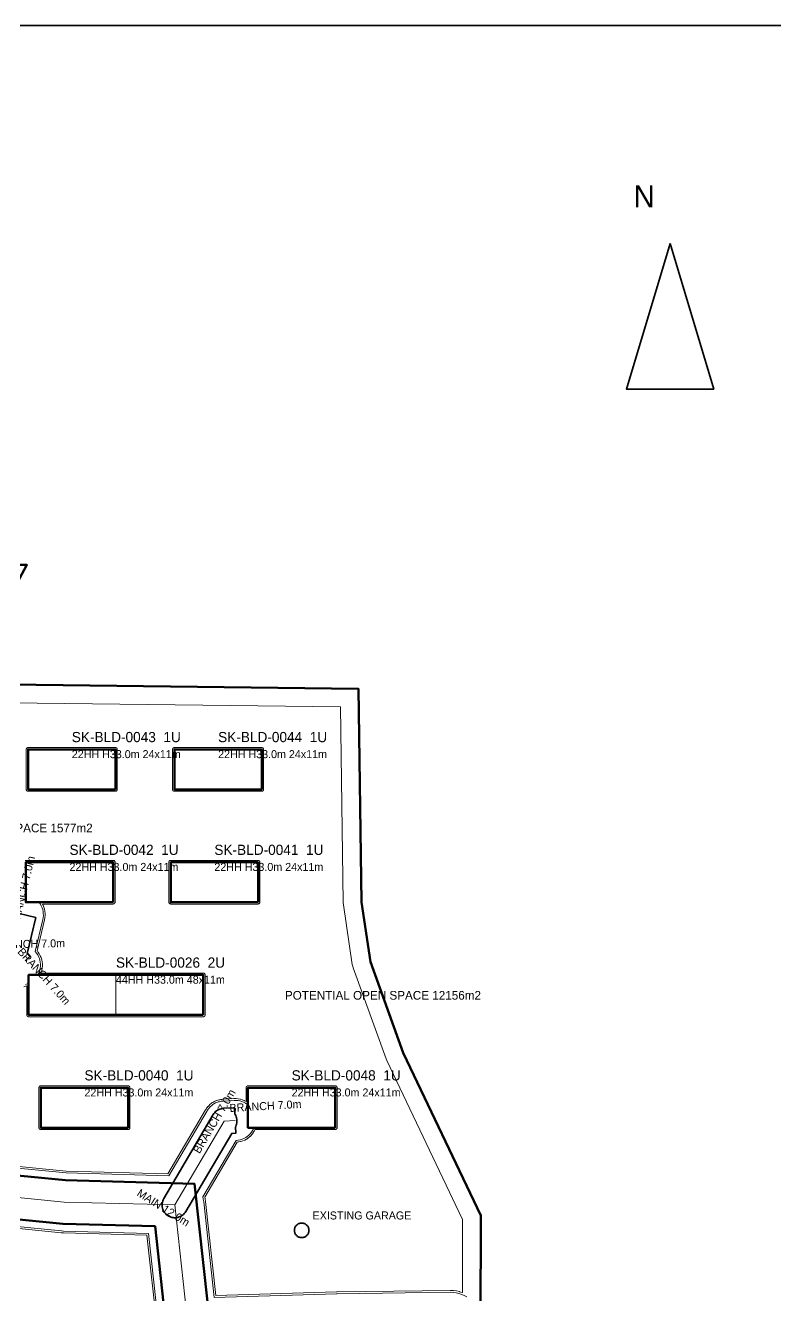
# Model space of a CAD drawing. Header units: metres. Extents: x 10 to 560, y 290 to 670.
# Drawn here: x 161.5 to 264.5, y 495.4 to 670 of the extents above; entities that cross this region are included whole.
import ezdxf

# ---------------------------------------------------------------- set-up
doc = ezdxf.new("R2010")
doc.units = ezdxf.units.M
for name, color, linetype, lineweight in [('A-ANNO-TEXT', 7, 'CONTINUOUS', 18), ('A-BUILDING-LABEL', 7, 'CONTINUOUS', 18), ('A-BUILDING-OUTLINE', 7, 'CONTINUOUS', 50), ('A-ENTRANCE', 6, 'CONTINUOUS', 35), ('A-FRAME', 7, 'CONTINUOUS', 35), ('A-NORTH', 7, 'CONTINUOUS', 35), ('A-SITE-BOUNDARY', 1, 'CONTINUOUS', 50), ('A-UNIT-LINE', 4, 'CONTINUOUS', 18), ('C-ROAD-BRANCH', 2, 'CONTINUOUS', 35), ('C-ROAD-CENTER', 8, 'CONTINUOUS', 18), ('C-ROAD-LABEL', 2, 'CONTINUOUS', 18), ('C-ROAD-MAIN', 30, 'CONTINUOUS', 50), ('C-SIDEWALK', 8, 'CONTINUOUS', 18), ('L-OPEN-SPACE', 8, 'CONTINUOUS', 13)]:
    doc.layers.add(name, color=color, linetype=linetype, lineweight=lineweight)

msp = doc.modelspace()

# ---------------------------------------------------------------- linework, layer by layer
at = {"layer": 'A-BUILDING-OUTLINE'}
for points in [[(173.82, 564.98), (173.82, 570.48), (161.82, 570.48), (161.82, 564.98)], [(193.92, 564.98), (193.92, 570.48), (181.92, 570.48), (181.92, 564.98)], [(173.51, 549.48), (173.51, 554.98), (161.51, 554.98), (161.51, 549.48)], [(193.41, 549.48), (193.41, 554.98), (181.41, 554.98), (181.41, 549.48)], [(185.89, 533.98), (185.89, 539.48), (161.89, 539.48), (161.89, 533.98)], [(175.56, 518.48), (175.56, 523.98), (163.56, 523.98), (163.56, 518.48)], [(204.02, 518.48), (204.02, 523.98), (192.02, 523.98), (192.02, 518.48)]]:
    msp.add_lwpolyline(points, close=True, dxfattribs=at)
at = {"layer": 'A-ENTRANCE'}
msp.add_lwpolyline([(200.4, 504.37), (200.4, 504.27), (200.38, 504.18), (200.36, 504.08), (200.33, 503.99), (200.28, 503.9), (200.23, 503.82), (200.17, 503.74), (200.11, 503.67), (200.04, 503.6), (199.96, 503.54), (199.87, 503.49), (199.78, 503.45), (199.69, 503.42), (199.6, 503.39), (199.5, 503.38), (199.4, 503.37), (199.3, 503.38), (199.21, 503.39), (199.11, 503.42), (199.02, 503.45), (198.93, 503.49), (198.85, 503.54), (198.77, 503.6), (198.69, 503.67), (198.63, 503.74), (198.57, 503.82), (198.52, 503.9), (198.48, 503.99), (198.44, 504.08), (198.42, 504.18), (198.41, 504.27), (198.4, 504.37), (198.41, 504.47), (198.42, 504.57), (198.44, 504.66), (198.48, 504.76), (198.52, 504.84), (198.57, 504.93), (198.63, 505.01), (198.69, 505.08), (198.77, 505.15), (198.85, 505.2), (198.93, 505.25), (199.02, 505.3), (199.11, 505.33), (199.21, 505.35), (199.3, 505.37), (199.4, 505.37), (199.5, 505.37), (199.6, 505.35), (199.69, 505.33), (199.78, 505.3), (199.87, 505.25), (199.96, 505.2), (200.04, 505.15), (200.11, 505.08), (200.17, 505.01), (200.23, 504.93), (200.28, 504.84), (200.33, 504.76), (200.36, 504.66), (200.38, 504.57), (200.4, 504.47)], close=True, dxfattribs=at)
at = {"layer": 'A-FRAME'}
msp.add_lwpolyline([(560, 290), (560, 670), (10, 670), (10, 290), (560, 290)], dxfattribs=at)
at = {"layer": 'A-NORTH'}
msp.add_lwpolyline([(250, 640), (244, 620), (256, 620), (250, 640)], dxfattribs=at)
at = {"layer": 'A-SITE-BOUNDARY'}
msp.add_lwpolyline([(223.6, 373.73), (224.01, 506.42), (213.35, 528.78), (208.84, 541.29), (207.6, 549.49), (207.19, 578.82), (155.51, 579.43), (152.64, 583.13), (151, 588.25), (151.21, 590.71), (153.05, 592.97), (155.31, 593.58), (159.2, 591.33), (161.67, 595.84), (156.54, 595.84), (154.9, 594), (152.64, 593.38), (148.95, 595.43), (136.23, 635.01), (86.81, 635.01)], dxfattribs=at)
at = {"layer": 'A-UNIT-LINE'}
msp.add_lwpolyline([(173.89, 533.98), (173.89, 539.48)], dxfattribs=at)
at = {"layer": 'C-ROAD-BRANCH'}
msp.add_lwpolyline([(159.47, 548.18), (162.87, 547.36), (161.69, 542.45), (162.08, 542.01), (161.44, 541.43)], dxfattribs=at)
msp.add_lwpolyline([(188, 520.98), (188.16, 521.04), (188.33, 521.09), (188.49, 521.13), (188.67, 521.15), (188.67, 521.15), (190.17, 521.23), (190.22, 520.36), (190.26, 520.31), (190.34, 520.16), (190.41, 520), (190.46, 519.84), (190.49, 519.67), (190.51, 519.5), (190.51, 519.33), (190.5, 519.16), (190.47, 518.99), (190.42, 518.82), (190.35, 518.66), (190.32, 518.61), (190.37, 517.74), (189.8, 517.71), (183.48, 506.97), (183.38, 506.83), (183.27, 506.69), (183.15, 506.57), (183.02, 506.46), (182.88, 506.36), (182.73, 506.28), (182.57, 506.22), (182.41, 506.16), (182.24, 506.13), (182.07, 506.11), (181.9, 506.11), (181.73, 506.13), (181.56, 506.16), (181.39, 506.21), (181.23, 506.27), (181.08, 506.35), (180.94, 506.45), (180.8, 506.55), (180.68, 506.67), (180.57, 506.81), (180.47, 506.95), (180.39, 507.1), (180.33, 507.26), (180.27, 507.42), (180.24, 507.59), (180.22, 507.76), (180.22, 507.93), (180.24, 508.1), (180.27, 508.27), (180.32, 508.44), (180.38, 508.59), (180.46, 508.75), (187.26, 520.29), (187.35, 520.43), (187.46, 520.57), (187.58, 520.69), (187.71, 520.8), (187.85, 520.89)], close=True, dxfattribs=at)
at = {"layer": 'C-ROAD-CENTER'}
for points in [[(181.97, 507.86), (188.77, 519.4)], [(188.77, 519.4), (190.27, 519.49)], [(154.49, 509.5), (166.79, 508.27), (181.97, 507.86), (183.81, 491.04)]]:
    msp.add_lwpolyline(points, dxfattribs=at)
at = {"layer": 'C-ROAD-MAIN'}
for points in [[(157.49, 512.21), (166.98, 511.27), (184.67, 510.79), (186.49, 494.12)], [(180.8, 490.99), (179.27, 504.93), (166.6, 505.27), (154.99, 506.43), (150.98, 504.63), (122.99, 505.67), (114.18, 504.85), (102.2, 505.22), (84.68, 504.38), (84.68, 409.24)]]:
    msp.add_lwpolyline(points, dxfattribs=at)
at = {"layer": 'C-SIDEWALK'}
for points in [[(161.28, 550.52), (161.51, 550.5), (161.51, 549.48), (163.31, 549.48), (163.36, 549.43), (163.51, 549.2), (163.64, 548.97), (163.75, 548.72), (163.83, 548.46), (163.89, 548.2), (163.91, 547.93), (163.92, 547.66), (163.89, 547.39), (163.84, 547.12), (162.78, 542.72), (162.82, 542.68), (162.99, 542.48), (163.14, 542.25), (163.27, 542.01), (163.37, 541.76), (163.45, 541.51), (163.5, 541.24), (163.53, 540.97), (163.53, 540.7), (163.5, 540.43), (163.45, 540.17), (163.37, 539.91), (163.27, 539.66), (163.17, 539.48), (161.89, 539.48), (161.89, 538.32), (161.71, 538.25), (161.45, 538.17)], [(161.44, 541.43), (162.08, 542.01), (161.69, 542.45), (162.87, 547.36), (159.47, 548.18)], [(158.49, 513.12), (167.05, 512.26), (181.15, 511.88), (186.4, 520.8), (186.47, 520.91), (186.54, 521.02), (186.54, 521.02), (186.54, 521.02), (186.63, 521.13), (186.71, 521.23), (186.71, 521.23), (186.71, 521.23), (186.81, 521.33), (186.9, 521.42), (186.9, 521.42), (186.9, 521.42), (187.01, 521.51), (187.11, 521.6), (187.11, 521.6), (187.11, 521.6), (187.22, 521.67), (187.33, 521.75), (187.33, 521.75), (187.33, 521.75), (187.45, 521.81), (187.57, 521.88), (187.57, 521.88), (187.57, 521.88), (187.69, 521.93), (187.82, 521.98), (187.82, 521.98), (187.82, 521.98), (187.95, 522.02), (188.08, 522.06), (188.08, 522.06), (188.08, 522.06), (188.21, 522.09), (188.34, 522.12), (188.34, 522.12), (188.34, 522.12), (188.47, 522.13), (188.61, 522.15), (190.12, 522.23), (190.39, 522.23), (190.66, 522.21), (190.92, 522.16), (191.18, 522.08), (191.43, 521.98), (191.67, 521.86), (191.89, 521.71), (192.02, 521.6), (192.02, 518.48), (192.83, 518.48), (192.77, 518.33), (192.64, 518.09), (192.5, 517.87), (192.33, 517.66), (192.14, 517.46), (191.93, 517.29), (191.71, 517.14), (191.47, 517.01), (191.22, 516.9), (190.96, 516.82), (190.7, 516.77), (190.43, 516.74), (190.39, 516.74), (185.81, 508.96), (185.89, 508.67), (185.94, 508.3), (187.39, 495.15), (204.2, 495.66), (204.27, 495.66), (219.86, 495.86), (220.25, 495.85), (220.63, 495.8), (221.01, 495.71), (221.38, 495.58), (221.73, 495.42), (222.07, 495.23)], [(186.49, 494.12), (184.83, 509.27), (189.8, 517.71), (190.37, 517.74), (190.32, 518.61), (190.35, 518.66), (190.42, 518.82), (190.47, 518.99), (190.5, 519.16), (190.51, 519.33), (190.51, 519.5), (190.49, 519.67), (190.46, 519.84), (190.41, 520), (190.34, 520.16), (190.26, 520.31), (190.22, 520.36), (190.17, 521.23), (188.67, 521.15), (188.67, 521.15), (188.49, 521.13), (188.33, 521.09), (188.16, 521.04), (188, 520.98), (187.85, 520.89), (187.71, 520.8), (187.58, 520.69), (187.46, 520.57), (187.35, 520.43), (187.26, 520.29), (181.71, 510.87), (166.98, 511.27), (157.49, 512.21)], [(84.68, 441.58), (84.68, 504.38), (102.2, 505.22), (114.18, 504.85), (122.99, 505.67), (150.98, 504.63), (154.99, 506.43), (166.6, 505.27), (179.27, 504.93), (180.8, 490.99)], [(179.8, 490.97), (178.37, 503.95), (166.68, 504.27), (166.39, 504.29), (155.15, 505.41), (152.03, 504.01), (151.68, 503.87), (151.33, 503.77), (150.97, 503.7), (150.6, 503.66), (150.24, 503.66), (123.02, 504.67), (114.46, 503.88), (113.96, 503.86), (102.21, 504.22), (85.68, 503.43), (85.68, 441.74)]]:
    msp.add_lwpolyline(points, dxfattribs=at)
at = {"layer": 'L-OPEN-SPACE'}
for points in [[(155.48, 576.93), (204.73, 576.35), (205.1, 549.46), (205.13, 549.12), (206.36, 540.92), (206.41, 540.68), (206.48, 540.44), (211, 527.93), (211.09, 527.7), (221.51, 505.86), (221.48, 495.81), (221.46, 495.82), (221.09, 495.94), (221.07, 495.95), (220.69, 496.04), (220.66, 496.04), (220.28, 496.1), (220.25, 496.1), (219.87, 496.11), (219.85, 496.11), (204.27, 495.91), (204.27, 495.91), (204.2, 495.91), (204.2, 495.91), (187.61, 495.41), (186.19, 508.32), (186.19, 508.33), (186.13, 508.71), (186.13, 508.74), (186.08, 508.93), (190.54, 516.5), (190.73, 516.52), (190.75, 516.52), (191.01, 516.58), (191.04, 516.59), (191.3, 516.67), (191.32, 516.67), (191.57, 516.78), (191.59, 516.79), (191.83, 516.92), (191.85, 516.93), (192.07, 517.08), (192.09, 517.1), (192.3, 517.27), (192.32, 517.29), (192.5, 517.48), (192.52, 517.5), (192.69, 517.71), (192.7, 517.73), (192.85, 517.95), (192.87, 517.98), (192.99, 518.21), (193, 518.23), (204.02, 518.23), (204.05, 518.24), (204.07, 518.24), (204.1, 518.25), (204.12, 518.25), (204.14, 518.26), (204.16, 518.28), (204.18, 518.29), (204.2, 518.31), (204.22, 518.33), (204.23, 518.35), (204.24, 518.37), (204.25, 518.39), (204.26, 518.41), (204.27, 518.44), (204.27, 518.46), (204.27, 518.48), (204.27, 523.98), (204.27, 524.01), (204.27, 524.03), (204.26, 524.06), (204.25, 524.08), (204.24, 524.1), (204.23, 524.12), (204.22, 524.14), (204.2, 524.16), (204.18, 524.18), (204.16, 524.19), (204.14, 524.2), (204.12, 524.22), (204.1, 524.22), (204.07, 524.23), (204.05, 524.23), (204.02, 524.23), (192.02, 524.23), (192, 524.23), (191.97, 524.23), (191.95, 524.22), (191.93, 524.22), (191.91, 524.2), (191.88, 524.19), (191.87, 524.18), (191.85, 524.16), (191.83, 524.14), (191.82, 524.12), (191.8, 524.1), (191.79, 524.08), (191.78, 524.06), (191.78, 524.03), (191.77, 524.01), (191.77, 523.98), (191.77, 522.08), (191.55, 522.2), (191.52, 522.21), (191.27, 522.32), (191.25, 522.32), (190.99, 522.4), (190.97, 522.41), (190.7, 522.46), (190.68, 522.46), (190.41, 522.48), (190.38, 522.48), (190.11, 522.48), (190.1, 522.48), (188.59, 522.4), (188.58, 522.39), (188.45, 522.38), (188.31, 522.37), (188.3, 522.36), (188.3, 522.36), (188.29, 522.36), (188.16, 522.33), (188.03, 522.31), (188.01, 522.3), (188.01, 522.3), (188, 522.3), (187.87, 522.26), (187.74, 522.22), (187.73, 522.22), (187.73, 522.22), (187.72, 522.21), (187.6, 522.16), (187.47, 522.11), (187.46, 522.1), (187.46, 522.1), (187.45, 522.1), (187.33, 522.03), (187.21, 521.97), (187.2, 521.96), (187.2, 521.96), (187.19, 521.95), (187.08, 521.88), (186.97, 521.8), (186.96, 521.8), (186.96, 521.8), (186.95, 521.79), (186.85, 521.7), (186.74, 521.62), (186.73, 521.61), (186.73, 521.61), (186.72, 521.6), (186.63, 521.5), (186.54, 521.41), (186.53, 521.4), (186.53, 521.4), (186.52, 521.39), (186.43, 521.28), (186.35, 521.18), (186.34, 521.17), (186.34, 521.17), (186.33, 521.16), (186.26, 521.05), (186.19, 520.93), (186.18, 520.92), (181.01, 512.14), (167.06, 512.51), (158.74, 513.35)], [(161.23, 537.87), (161.5, 537.92), (161.52, 537.93), (161.64, 537.97), (161.64, 533.98), (161.64, 533.96), (161.65, 533.94), (161.65, 533.91), (161.66, 533.89), (161.67, 533.87), (161.68, 533.85), (161.7, 533.83), (161.72, 533.81), (161.73, 533.79), (161.75, 533.78), (161.77, 533.76), (161.8, 533.75), (161.82, 533.75), (161.84, 533.74), (161.87, 533.74), (161.89, 533.73), (185.89, 533.73), (185.92, 533.74), (185.94, 533.74), (185.96, 533.75), (185.99, 533.75), (186.01, 533.76), (186.03, 533.78), (186.05, 533.79), (186.07, 533.81), (186.09, 533.83), (186.1, 533.85), (186.11, 533.87), (186.12, 533.89), (186.13, 533.91), (186.14, 533.94), (186.14, 533.96), (186.14, 533.98), (186.14, 539.48), (186.14, 539.51), (186.14, 539.53), (186.13, 539.56), (186.12, 539.58), (186.11, 539.6), (186.1, 539.62), (186.09, 539.64), (186.07, 539.66), (186.05, 539.68), (186.03, 539.69), (186.01, 539.7), (185.99, 539.72), (185.96, 539.72), (185.94, 539.73), (185.92, 539.73), (185.89, 539.73), (163.57, 539.73), (163.6, 539.82), (163.61, 539.84), (163.69, 540.1), (163.69, 540.12), (163.75, 540.38), (163.75, 540.41), (163.78, 540.68), (163.78, 540.7), (163.78, 540.97), (163.78, 541), (163.75, 541.27), (163.75, 541.29), (163.69, 541.55), (163.69, 541.58), (163.61, 541.84), (163.6, 541.86), (163.5, 542.11), (163.49, 542.13), (163.36, 542.37), (163.35, 542.39), (163.2, 542.61), (163.18, 542.63), (163.06, 542.79), (164.09, 547.07), (164.09, 547.08), (164.14, 547.34), (164.14, 547.37), (164.17, 547.64), (164.17, 547.66), (164.16, 547.93), (164.16, 547.95), (164.13, 548.22), (164.13, 548.25), (164.08, 548.51), (164.07, 548.54), (163.99, 548.79), (163.98, 548.82), (163.87, 549.06), (163.86, 549.09), (163.78, 549.23), (173.51, 549.23), (173.53, 549.24), (173.56, 549.24), (173.58, 549.25), (173.61, 549.25), (173.63, 549.26), (173.65, 549.28), (173.67, 549.29), (173.69, 549.31), (173.7, 549.33), (173.72, 549.35), (173.73, 549.37), (173.74, 549.39), (173.75, 549.41), (173.76, 549.44), (173.76, 549.46), (173.76, 549.48), (173.76, 554.98), (173.76, 555.01), (173.76, 555.03), (173.75, 555.06), (173.74, 555.08), (173.73, 555.1), (173.72, 555.12), (173.7, 555.14), (173.69, 555.16), (173.67, 555.18), (173.65, 555.19), (173.63, 555.2), (173.61, 555.22), (173.58, 555.22), (173.56, 555.23), (173.53, 555.23), (173.51, 555.23), (161.51, 555.23), (161.49, 555.23), (161.46, 555.23), (161.44, 555.22)], [(155.2, 505.16), (166.37, 504.04), (166.38, 504.04), (166.67, 504.02), (166.68, 504.02), (178.15, 503.71), (179.55, 490.97)]]:
    msp.add_lwpolyline(points, dxfattribs=at)
for points in [[(161.79, 570.73), (161.77, 570.73), (161.75, 570.72), (161.72, 570.72), (161.7, 570.7), (161.68, 570.69), (161.66, 570.68), (161.64, 570.66), (161.62, 570.64), (161.61, 570.62), (161.6, 570.6), (161.59, 570.58), (161.58, 570.56), (161.57, 570.53), (161.57, 570.51), (161.57, 570.48), (161.57, 564.98), (161.57, 564.96), (161.57, 564.94), (161.58, 564.91), (161.59, 564.89), (161.6, 564.87), (161.61, 564.85), (161.62, 564.83), (161.64, 564.81), (161.66, 564.79), (161.68, 564.78), (161.7, 564.76), (161.72, 564.75), (161.75, 564.75), (161.77, 564.74), (161.79, 564.74), (161.82, 564.73), (173.82, 564.73), (173.84, 564.74), (173.87, 564.74), (173.89, 564.75), (173.91, 564.75), (173.94, 564.76), (173.96, 564.78), (173.98, 564.79), (173.99, 564.81), (174.01, 564.83), (174.03, 564.85), (174.04, 564.87), (174.05, 564.89), (174.06, 564.91), (174.06, 564.94), (174.07, 564.96), (174.07, 564.98), (174.07, 570.48), (174.07, 570.51), (174.06, 570.53), (174.06, 570.56), (174.05, 570.58), (174.04, 570.6), (174.03, 570.62), (174.01, 570.64), (173.99, 570.66), (173.98, 570.68), (173.96, 570.69), (173.94, 570.7), (173.91, 570.72), (173.89, 570.72), (173.87, 570.73), (173.84, 570.73), (173.82, 570.73), (161.82, 570.73)], [(181.89, 570.73), (181.87, 570.73), (181.84, 570.72), (181.82, 570.72), (181.8, 570.7), (181.78, 570.69), (181.76, 570.68), (181.74, 570.66), (181.72, 570.64), (181.71, 570.62), (181.7, 570.6), (181.69, 570.58), (181.68, 570.56), (181.67, 570.53), (181.67, 570.51), (181.67, 570.48), (181.67, 564.98), (181.67, 564.96), (181.67, 564.94), (181.68, 564.91), (181.69, 564.89), (181.7, 564.87), (181.71, 564.85), (181.72, 564.83), (181.74, 564.81), (181.76, 564.79), (181.78, 564.78), (181.8, 564.76), (181.82, 564.75), (181.84, 564.75), (181.87, 564.74), (181.89, 564.74), (181.92, 564.73), (193.92, 564.73), (193.94, 564.74), (193.97, 564.74), (193.99, 564.75), (194.01, 564.75), (194.03, 564.76), (194.06, 564.78), (194.07, 564.79), (194.09, 564.81), (194.11, 564.83), (194.12, 564.85), (194.14, 564.87), (194.15, 564.89), (194.16, 564.91), (194.16, 564.94), (194.17, 564.96), (194.17, 564.98), (194.17, 570.48), (194.17, 570.51), (194.16, 570.53), (194.16, 570.56), (194.15, 570.58), (194.14, 570.6), (194.12, 570.62), (194.11, 570.64), (194.09, 570.66), (194.07, 570.68), (194.06, 570.69), (194.03, 570.7), (194.01, 570.72), (193.99, 570.72), (193.97, 570.73), (193.94, 570.73), (193.92, 570.73), (181.92, 570.73)], [(181.16, 549.46), (181.16, 549.44), (181.17, 549.41), (181.18, 549.39), (181.19, 549.37), (181.2, 549.35), (181.22, 549.33), (181.23, 549.31), (181.25, 549.29), (181.27, 549.28), (181.29, 549.26), (181.31, 549.25), (181.34, 549.25), (181.36, 549.24), (181.38, 549.24), (181.41, 549.23), (193.41, 549.23), (193.43, 549.24), (193.46, 549.24), (193.48, 549.25), (193.5, 549.25), (193.53, 549.26), (193.55, 549.28), (193.57, 549.29), (193.59, 549.31), (193.6, 549.33), (193.62, 549.35), (193.63, 549.37), (193.64, 549.39), (193.65, 549.41), (193.65, 549.44), (193.66, 549.46), (193.66, 549.48), (193.66, 554.98), (193.66, 555.01), (193.65, 555.03), (193.65, 555.06), (193.64, 555.08), (193.63, 555.1), (193.62, 555.12), (193.6, 555.14), (193.59, 555.16), (193.57, 555.18), (193.55, 555.19), (193.53, 555.2), (193.5, 555.22), (193.48, 555.22), (193.46, 555.23), (193.43, 555.23), (193.41, 555.23), (181.41, 555.23), (181.38, 555.23), (181.36, 555.23), (181.34, 555.22), (181.31, 555.22), (181.29, 555.2), (181.27, 555.19), (181.25, 555.18), (181.23, 555.16), (181.22, 555.14), (181.2, 555.12), (181.19, 555.1), (181.18, 555.08), (181.17, 555.06), (181.16, 555.03), (181.16, 555.01), (181.16, 554.98), (181.16, 549.48)], [(163.31, 518.46), (163.31, 518.44), (163.32, 518.41), (163.33, 518.39), (163.34, 518.37), (163.35, 518.35), (163.36, 518.33), (163.38, 518.31), (163.4, 518.29), (163.42, 518.28), (163.44, 518.26), (163.46, 518.25), (163.48, 518.25), (163.51, 518.24), (163.53, 518.24), (163.56, 518.23), (175.56, 518.23), (175.58, 518.24), (175.61, 518.24), (175.63, 518.25), (175.65, 518.25), (175.68, 518.26), (175.7, 518.28), (175.72, 518.29), (175.73, 518.31), (175.75, 518.33), (175.77, 518.35), (175.78, 518.37), (175.79, 518.39), (175.8, 518.41), (175.8, 518.44), (175.81, 518.46), (175.81, 518.48), (175.81, 523.98), (175.81, 524.01), (175.8, 524.03), (175.8, 524.06), (175.79, 524.08), (175.78, 524.1), (175.77, 524.12), (175.75, 524.14), (175.73, 524.16), (175.72, 524.18), (175.7, 524.19), (175.68, 524.2), (175.65, 524.22), (175.63, 524.22), (175.61, 524.23), (175.58, 524.23), (175.56, 524.23), (163.56, 524.23), (163.53, 524.23), (163.51, 524.23), (163.48, 524.22), (163.46, 524.22), (163.44, 524.2), (163.42, 524.19), (163.4, 524.18), (163.38, 524.16), (163.36, 524.14), (163.35, 524.12), (163.34, 524.1), (163.33, 524.08), (163.32, 524.06), (163.31, 524.03), (163.31, 524.01), (163.31, 523.98), (163.31, 518.48)]]:
    msp.add_lwpolyline(points, close=True, dxfattribs=at)

# ---------------------------------------------------------------- texts
at = {"layer": 'A-ANNO-TEXT'}
msp.add_text('EXISTING GARAGE', height=1.1, dxfattribs=at).set_placement((200.9, 505.87))
at = {"layer": 'A-BUILDING-LABEL'}
for s, height, p in [('SK-BLD-0043  1U', 1.4, (167.82, 571.48)), ('SK-BLD-0044  1U', 1.4, (187.92, 571.48)), ('22HH H33.0m 24x11m', 1.1, (167.82, 569.28)), ('22HH H33.0m 24x11m', 1.1, (187.92, 569.28)), ('SK-BLD-0042  1U', 1.4, (167.51, 555.98)), ('SK-BLD-0041  1U', 1.4, (187.41, 555.98)), ('22HH H33.0m 24x11m', 1.1, (167.51, 553.78)), ('22HH H33.0m 24x11m', 1.1, (187.41, 553.78)), ('SK-BLD-0026  2U', 1.4, (173.89, 540.48)), ('44HH H33.0m 48x11m', 1.1, (173.89, 538.28)), ('SK-BLD-0040  1U', 1.4, (169.56, 524.98)), ('SK-BLD-0048  1U', 1.4, (198.02, 524.98)), ('22HH H33.0m 24x11m', 1.1, (169.56, 522.78)), ('22HH H33.0m 24x11m', 1.1, (198.02, 522.78))]:
    msp.add_text(s, height=height, dxfattribs=at).set_placement(p)
at = {"layer": 'A-NORTH'}
msp.add_text('N', height=3, dxfattribs=at).set_placement((245, 645))
at = {"layer": 'C-ROAD-LABEL'}
for s, rotation, p in [('BRANCH 7.0m', 76.4564, (160.47, 546.06)), ('BRANCH 7.0m', 1.1845, (157.02, 543.1)), ('BRANCH 7.0m', -47.8137, (160.28, 542.6)), ('BRANCH 7.0m', 59.5076, (185.37, 514.83)), ('BRANCH 7.0m', 3.2761, (189.52, 520.64)), ('MAIN 12.0m', -32.1851, (176.66, 509.2))]:
    msp.add_text(s, height=1.1, rotation=rotation, dxfattribs=at).set_placement(p)
at = {"layer": 'L-OPEN-SPACE'}
for s, p in [('POTENTIAL OPEN SPACE 1577m2', (144.65, 559.08)), ('POTENTIAL OPEN SPACE 12156m2', (197.1, 536.08))]:
    msp.add_text(s, height=1.2, dxfattribs=at).set_placement(p)

doc.saveas('drawing.dxf')
